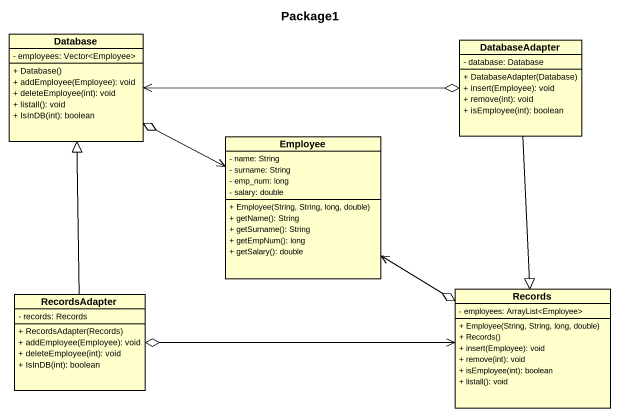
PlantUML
@startuml
title Package1
hide circle
hide empty members
skinparam classAttributeIconSize 0
class "Database" as Database_ {
  - employees: Vector<Employee>
  + Database()
  + addEmployee(Employee): void
  + deleteEmployee(int): void
  + listall(): void
  + IsInDB(int): boolean
}
class DatabaseAdapter {
  - database: Database
  + DatabaseAdapter(Database)
  + insert(Employee): void
  + remove(int): void
  + isEmployee(int): boolean
}
class Employee {
  - name: String
  - surname: String
  - emp_num: long
  - salary: double
  + Employee(String, String, long, double)
  + getName(): String
  + getSurname(): String
  + getEmpNum(): long
  + getSalary(): double
}
class RecordsAdapter {
  - records: Records
  + RecordsAdapter(Records)
  + addEmployee(Employee): void
  + deleteEmployee(int): void
  + IsInDB(int): boolean
}
class Records {
  - employees: ArrayList<Employee>
  + Employee(String, String, long, double)
  + Records()
  + insert(Employee): void
  + remove(int): void
  + isEmployee(int): boolean
  + listall(): void
}
Database_ <-right-o DatabaseAdapter
DatabaseAdapter --|> Records
Employee <-left-o Database_
Employee <--o Records
RecordsAdapter -up-|> Database_
Records <-left-o RecordsAdapter
@enduml
